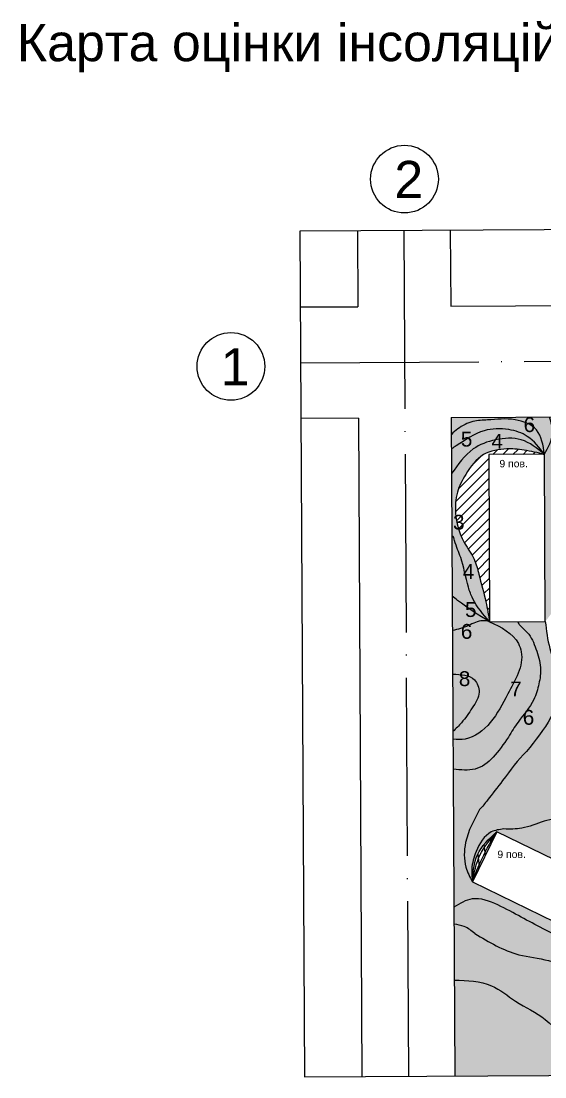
# Model space of a CAD drawing. Header units: millimetres. Extents: x 3866 to 35600, y -8896 to 9491.
# Drawn here: x 13880.4 to 13950.8, y -6116.5 to -5974.4 of the extents above; entities that cross this region are included whole.
import ezdxf

# ---------------------------------------------------------------- set-up
doc = ezdxf.new("R2010")
doc.units = ezdxf.units.MM
doc.linetypes.add('ACAD_ISO04W100', pattern=[30, 24, -3, 0, -3])
for name, color, linetype in [('будівлі', 7, 'Continuous'), ('ВДМ', 7, 'Continuous'), ('інсоляція', 180, 'Continuous')]:
    doc.layers.add(name, color=color, linetype=linetype)
doc.styles.get("Standard").update_dxf_attribs({"font": 'arial.ttf'})

msp = doc.modelspace()

# ---------------------------------------------------------------- hatches: boundary and pattern name
at = {"layer": 'інсоляція', "transparency": 33554572}
h = msp.add_hatch(color=256, dxfattribs=at)
h.dxf.hatch_style = 1
edge = h.paths.add_edge_path()
edge.add_spline(control_points=[(13950.78000995006, -6032.706691150725), (13951.30108094024, -6031.769755942438), (13952.19495162548, -6030.162491419092), (13951.68517876671, -6028.426810850477), (13951.47257176501, -6027.702924054111)], knot_values=[0, 0, 0, 0, 3.054136093455375, 5.239214567938478, 5.239214567938478, 5.239214567938478, 5.239214567938478], degree=3, periodic=0)
edge.add_line((13951.47257176501, -6027.70292405411), (13938.25350550366, -6027.773468435883))
edge.add_line((13938.25350550366, -6027.773468435883), (13938.26554909409, -6030.030274944455))
edge.add_spline(control_points=[(13938.26554909409, -6030.030274944454), (13938.54560994586, -6029.776828907503), (13939.38483605529, -6029.017356349314), (13941.04306166895, -6028.186233740813), (13943.71506623076, -6028.073344554443), (13946.60688845301, -6027.741272943716), (13950.26499924419, -6029.130308848983), (13950.60413310858, -6031.485351834895), (13950.78000995006, -6032.706691150725)], knot_values=[0, 0, 0, 0, 1.133596326079702, 3.396917592708206, 5.3675324969615, 9.072242137217511, 12.26561213266988, 15.70583062041196, 15.70583062041196, 15.70583062041196, 15.70583062041196], degree=3, periodic=0)
h.paths.add_polyline_path([(13950.84743081941, -6032.003339096666), (13953.40128258518, -6031.989710305464), (13953.37928868656, -6027.868350164221), (13950.82543692079, -6027.881978955423)], flags=9)
h.paths.add_polyline_path([(13947.38021205904, -6030.82508018725), (13949.93406382482, -6030.811451396048), (13949.9120699262, -6026.690091254805), (13947.35821816042, -6026.703720046007)], flags=9)
at = {"layer": 'інсоляція', "transparency": 33554585}
h = msp.add_hatch(color=256, dxfattribs=at)
h.dxf.hatch_style = 1
edge = h.paths.add_edge_path()
edge.add_spline(control_points=[(13950.78000995006, -6032.706691150725), (13950.60413310858, -6031.485351834894), (13950.26499924419, -6029.130308848981), (13946.60688845301, -6027.741272943718), (13943.71506623076, -6028.073344554441), (13941.04306166895, -6028.186233740811), (13939.38483605529, -6029.017356349314), (13938.54560994586, -6029.776828907502), (13938.26554909409, -6030.030274944454)], knot_values=[0, 0, 0, 0, 3.440218487742081, 6.633588483194451, 10.33829812345046, 12.30891302770376, 14.57223429433226, 15.70583062041196, 15.70583062041196, 15.70583062041196, 15.70583062041196], degree=3, periodic=0)
edge.add_line((13938.26554909409, -6030.030274944455), (13938.27590165747, -6031.97020577786))
edge.add_spline(control_points=[(13938.27590165747, -6031.970205777861), (13938.49308834449, -6031.833774757608), (13939.91150478309, -6030.942762492913), (13942.25689352173, -6029.272011720452), (13945.78796472308, -6029.177553701602), (13948.83997489252, -6030.175338896318), (13950.08674640661, -6031.802122840581), (13950.78000995006, -6032.706691150725)], knot_values=[0, 0, 0, 0, 0.7709029170219591, 5.034661125295536, 8.332829195314218, 10.99415243643771, 14.32743484300495, 14.32743484300495, 14.32743484300495, 14.32743484300495], degree=3, periodic=0)
h.paths.add_polyline_path([(13938.9255344372, -6032.769505796861), (13941.47938620297, -6032.755877005659), (13941.45739230435, -6028.634516864417), (13938.90354053858, -6028.648145655618)], flags=9)
h.paths.add_polyline_path([(13947.38021205904, -6030.82508018725), (13949.93406382482, -6030.811451396048), (13949.9120699262, -6026.690091254805), (13947.35821816042, -6026.703720046007)], flags=9)
at = {"layer": 'інсоляція', "transparency": 33554572}
h = msp.add_hatch(color=256, dxfattribs=at)
h.dxf.hatch_style = 1
edge = h.paths.add_edge_path()
edge.add_spline(control_points=[(13950.90008091101, -6055.206370769873), (13951.48545103269, -6054.448546262062), (13952.46308477397, -6053.182894358508), (13953.82219098496, -6051.454347065106), (13955.05115225534, -6050.144666801984), (13954.89277032512, -6046.194409949231), (13952.94561388487, -6042.537776125311), (13952.78016049902, -6036.344531727304), (13955.59706418376, -6032.682075747985), (13957.89883228813, -6030.267553048006), (13958.58470448597, -6029.548082660069)], knot_values=[0, 0, 0, 0, 2.86027093650915, 4.776973188604724, 6.713750222821044, 7.878487642872926, 16.20878469778228, 18.90769359407748, 25.99428555537877, 29.00221223194014, 29.00221223194014, 29.00221223194014, 29.00221223194014], degree=3, periodic=0)
edge.add_spline(control_points=[(13958.58470448597, -6029.548082660069), (13959.19838834901, -6028.998802760607), (13960.01459658393, -6028.268252709971), (13960.98401873257, -6027.77260146974), (13961.22538243836, -6027.650877564146)], knot_values=[0, 0, 0, 0, 2.451788255741075, 3.260913126685123, 3.260913126685123, 3.260913126685123, 3.260913126685123], degree=3, periodic=0)
edge.add_line((13961.22538243836, -6027.650877564146), (13951.47257176501, -6027.70292405411))
edge.add_spline(control_points=[(13951.47257176501, -6027.702924054111), (13951.68517876671, -6028.426810850477), (13952.19495162548, -6030.162491419092), (13951.30108094024, -6031.769755942438), (13950.78000995006, -6032.706691150725)], knot_values=[0, 0, 0, 0, 2.185078474483103, 5.239214567938478, 5.239214567938478, 5.239214567938478, 5.239214567938478], degree=3, periodic=0)
edge.add_line((13950.78000995006, -6032.706691150725), (13950.90008091101, -6055.20637076987))
h.paths.add_polyline_path([(13950.84743081941, -6032.003339096666), (13953.40128258518, -6031.989710305464), (13953.37928868656, -6027.868350164221), (13950.82543692079, -6027.881978955423)], flags=25)
h.paths.add_polyline_path([(13953.64622540377, -6048.38288167548), (13956.20007716955, -6048.369252884278), (13956.17808327093, -6044.247892743036), (13953.62423150515, -6044.261521534238)], flags=24)
at = {"layer": 'інсоляція', "transparency": 33554483}
h = msp.add_hatch(color=256, dxfattribs=at)
h.dxf.hatch_style = 1
edge = h.paths.add_edge_path()
edge.add_spline(control_points=[(13943.40018770463, -6055.246394423523), (13943.24789646588, -6054.352886903102), (13942.88051501247, -6052.197424158364), (13942.06873854945, -6049.437301442668), (13941.43136441169, -6046.642177726339), (13939.28776203662, -6043.945473808484), (13938.57120848093, -6040.617006778689), (13939.06871848212, -6037.40693475256), (13940.29328715741, -6035.131414153533), (13942.24936223858, -6032.430998085702), (13945.02359271245, -6031.96764552136), (13946.85998246752, -6031.98694981381), (13948.56047868594, -6032.217911641149), (13949.87069231427, -6032.506443542026), (13950.78000995006, -6032.706691150725)], knot_values=[0, 0, 0, 0, 2.714856475846376, 6.549214032635387, 8.666017678135255, 11.19049355487804, 16.72331776481007, 18.20549479894722, 20.85969290969873, 24.44870649979527, 27.64965535066334, 28.75418852939732, 29.98603054744434, 32.7801110381168, 32.7801110381168, 32.7801110381168, 32.7801110381168], degree=3, periodic=0)
edge.add_spline(control_points=[(13950.78000995006, -6032.706691150725), (13949.79565909735, -6031.909143969318), (13947.8795915361, -6030.356695186802), (13944.22376287966, -6030.585645386711), (13940.65308351144, -6031.912516046447), (13939.15687477098, -6034.070430488861), (13938.29375281665, -6035.31527238855)], knot_values=[0, 0, 0, 0, 3.667150900487791, 7.138215874237631, 10.37597482976188, 14.79018927641071, 14.79018927641071, 14.79018927641071, 14.79018927641071], degree=3, periodic=0)
edge.add_line((13938.29375281665, -6035.315272388551), (13938.33843016728, -6043.687205680384))
edge.add_spline(control_points=[(13938.33843016728, -6043.687205680386), (13938.56838323066, -6043.758145862119), (13938.82452507485, -6045.026711251824), (13939.81923275469, -6047.001017077267), (13940.23912870577, -6049.839027482438), (13941.33849737304, -6052.86038951126), (13942.55336630182, -6054.266363622601), (13943.40018770463, -6055.246394423523)], knot_values=[0, 2.046363078989089e-12, 2.046363078989089e-12, 2.046363078989089e-12, 0.7278645089821438, 3.156500149480312, 7.276096653619387, 8.94089373815088, 12.77133872980262, 12.77133872980262, 12.77133872980262, 12.77133872980262], degree=3, periodic=0)
h.paths.add_polyline_path([(13937.87125141777, -6043.959459518021), (13940.42510318355, -6043.945830726819), (13940.40310928493, -6039.824470585576), (13937.84925751915, -6039.838099376778)], flags=9)
h.paths.add_polyline_path([(13939.2637581845, -6050.593961361372), (13941.81760995028, -6050.58033257017), (13941.79561605166, -6046.458972428927), (13939.24176428588, -6046.472601220129)], flags=25)
h.paths.add_polyline_path([(13943.11574543138, -6033.067808494512), (13945.66959719716, -6033.05417970331), (13945.64760329854, -6028.932819562067), (13943.09375153276, -6028.946448353269)], flags=9)
at = {"layer": 'інсоляція', "transparency": 33554521}
h = msp.add_hatch(color=256, dxfattribs=at)
h.dxf.hatch_style = 1
edge = h.paths.add_edge_path()
edge.add_spline(control_points=[(13938.29375281665, -6035.31527238855), (13939.15687477098, -6034.07043048886), (13940.65308351144, -6031.912516046446), (13944.22376287966, -6030.585645386711), (13947.8795915361, -6030.356695186799), (13949.79565909735, -6031.909143969317), (13950.78000995006, -6032.706691150725)], knot_values=[0, 0, 0, 0, 4.414214446648829, 7.651973402173075, 11.12303837592292, 14.79018927641071, 14.79018927641071, 14.79018927641071, 14.79018927641071], degree=3, periodic=0)
edge.add_spline(control_points=[(13950.78000995006, -6032.706691150725), (13950.08674640661, -6031.802122840582), (13948.83997489252, -6030.175338896319), (13945.78796472308, -6029.177553701603), (13942.25689352173, -6029.27201172045), (13939.91150478309, -6030.942762492916), (13938.49308834449, -6031.833774757608), (13938.27590165747, -6031.970205777861)], knot_values=[0, 0, 0, 0, 3.33328240656724, 5.994605647690728, 9.29277371770941, 13.55653192598299, 14.32743484300495, 14.32743484300495, 14.32743484300495, 14.32743484300495], degree=3, periodic=0)
edge.add_line((13938.27590165747, -6031.97020577786), (13938.29375281665, -6035.315272388551))
h.paths.add_polyline_path([(13943.11574543138, -6033.067808494512), (13945.66959719716, -6033.05417970331), (13945.64760329854, -6028.932819562067), (13943.09375153276, -6028.946448353269)], flags=9)
h.paths.add_polyline_path([(13938.9255344372, -6032.769505796861), (13941.47938620297, -6032.755877005659), (13941.45739230435, -6028.634516864417), (13938.90354053858, -6028.648145655618)], flags=9)
at = {"layer": 'інсоляція'}
h = msp.add_hatch(dxfattribs=at)
h.set_pattern_fill('ANSI31', scale=0.3)
h.set_pattern_definition([(45, (0, 0), (-0.6735192090801864, 0.6735192090801865), [])])
edge = h.paths.add_edge_path()
edge.add_line((13943.28011674368, -6032.746714804374), (13950.78000995006, -6032.706691150725))
edge.add_spline(control_points=[(13950.78000995006, -6032.706691150725), (13949.87069231427, -6032.506443542024), (13948.56047868593, -6032.217911641146), (13946.85998246752, -6031.98694981381), (13945.02359271245, -6031.967645521359), (13942.24936223858, -6032.4309980857), (13940.29328715742, -6035.131414153535), (13939.06871848211, -6037.406934752559), (13938.57120848094, -6040.617006778692), (13939.28776203662, -6043.945473808482), (13941.4313644117, -6046.642177726339), (13942.06873854945, -6049.437301442668), (13942.88051501247, -6052.197424158362), (13943.24789646588, -6054.352886903104), (13943.40018770463, -6055.246394423523)], knot_values=[0, 0, 0, 0, 2.794080490672458, 4.025922508719482, 5.130455687453463, 8.331404538321532, 11.92041812841807, 14.57461623916957, 16.05679327330673, 21.58961748323876, 24.11409335998155, 26.23089700548141, 30.06525456227043, 32.7801110381168, 32.7801110381168, 32.7801110381168, 32.7801110381168], degree=3, periodic=0)
edge.add_line((13943.40018770463, -6055.246394423523), (13943.28011674368, -6032.746714804374))
h.paths.add_polyline_path([(13937.87125141777, -6043.959459518021), (13940.42510318355, -6043.945830726819), (13940.40310928493, -6039.824470585576), (13937.84925751915, -6039.838099376778)], flags=9)
at = {"layer": 'інсоляція', "transparency": 33554521}
h = msp.add_hatch(color=256, dxfattribs=at)
h.dxf.hatch_style = 1
edge = h.paths.add_edge_path()
edge.add_spline(control_points=[(13943.40018770463, -6055.246394423523), (13942.55336630182, -6054.266363622601), (13941.33849737304, -6052.86038951126), (13940.23912870577, -6049.839027482438), (13939.81923275469, -6047.001017077267), (13938.82452507485, -6045.026711251824), (13938.56838323066, -6043.758145862119), (13938.33843016728, -6043.687205680386)], knot_values=[0, 0, 0, 0, 3.830444991651738, 5.495242076183231, 9.614838580322306, 12.04347422082047, 12.77133872980057, 12.77133872980057, 12.77133872980057, 12.77133872980262], degree=3, periodic=0)
edge.add_line((13938.33843016728, -6043.687205680384), (13938.38167539936, -6051.790779260351))
edge.add_spline(control_points=[(13938.38167539936, -6051.79077926035), (13938.62205383933, -6051.98823687805), (13940.19289068081, -6053.278592621045), (13941.9294048597, -6054.344011790478), (13943.40018770463, -6055.246394423523)], knot_values=[0, 0, 0, 0, 0.932919941371341, 6.096491075532987, 6.096491075532987, 6.096491075532987, 6.096491075532987], degree=3, periodic=0)
h.paths.add_polyline_path([(13939.2637581845, -6050.593961361372), (13941.81760995028, -6050.58033257017), (13941.79561605166, -6046.458972428927), (13939.24176428588, -6046.472601220129)], flags=24)
h.paths.add_polyline_path([(13939.48211393908, -6055.706431324698), (13942.03596570485, -6055.692802533496), (13942.01397180623, -6051.571442392254), (13939.46012004046, -6051.585071183456)], flags=9)
at = {"layer": 'інсоляція', "transparency": 33554546}
h = msp.add_hatch(color=256, dxfattribs=at)
h.dxf.hatch_style = 1
edge = h.paths.add_edge_path()
edge.add_spline(control_points=[(13943.40018770463, -6055.246394423523), (13941.9294048597, -6054.344011790479), (13940.19289068082, -6053.278592621047), (13938.62205383933, -6051.98823687805), (13938.38167539936, -6051.79077926035)], knot_values=[0, 0, 0, 0, 5.163571134161646, 6.096491075532987, 6.096491075532987, 6.096491075532987, 6.096491075532987], degree=3, periodic=0)
edge.add_line((13938.38167539936, -6051.790779260351), (13938.40650774681, -6056.444026450979))
edge.add_spline(control_points=[(13938.40650774681, -6056.444026450979), (13939.12531415229, -6056.256963266864), (13940.49627809761, -6055.900181692632), (13942.10438827991, -6054.949362528002), (13943.09096231593, -6055.175511691522), (13943.40018770463, -6055.246394423523)], knot_values=[0, 0, 0, 0, 2.247400837198799, 4.286419117787345, 5.217278318405087, 5.217278318405087, 5.217278318405087, 5.217278318405087], degree=3, periodic=0)
h.paths.add_polyline_path([(13939.48211393908, -6055.706431324698), (13942.03596570485, -6055.692802533496), (13942.01397180623, -6051.571442392254), (13939.46012004046, -6051.585071183456)], flags=9)
h.paths.add_polyline_path([(13938.93245694894, -6058.655707654524), (13941.48630871472, -6058.642078863322), (13941.4643148161, -6054.520718722079), (13938.91046305032, -6054.534347513281)], flags=9)
at = {"layer": 'інсоляція', "transparency": 33554572}
h = msp.add_hatch(color=256, dxfattribs=at)
h.dxf.hatch_style = 1
edge = h.paths.add_edge_path()
edge.add_spline(control_points=[(13938.48449802593, -6071.058353511581), (13939.02919035824, -6071.095270385008), (13940.95084758209, -6071.225511940274), (13943.91504646565, -6068.800740766917), (13945.93074251003, -6064.619468567027), (13948.24419096087, -6060.86192220032), (13946.91635883529, -6056.939049859723), (13944.96770722085, -6056.000985236054), (13943.40018770463, -6055.246394423523)], knot_values=[0, 0, 0, 0, 1.612825713915776, 5.689997820943256, 10.17963126350584, 16.13498687583587, 17.31682326458446, 22.17747817396392, 22.17747817396392, 22.17747817396392, 22.17747817396392], degree=3, periodic=0)
edge.add_spline(control_points=[(13943.40018770463, -6055.246394423523), (13943.09096231593, -6055.175511691523), (13942.10438827991, -6054.949362527999), (13940.49627809761, -6055.900181692633), (13939.12531415229, -6056.256963266865), (13938.40650774681, -6056.444026450979)], knot_values=[0, 0, 0, 0, 0.9308592006177419, 2.969877481206287, 5.217278318405086, 5.217278318405086, 5.217278318405086, 5.217278318405086], degree=3, periodic=0)
edge.add_line((13938.40650774681, -6056.444026450979), (13938.43782386904, -6062.312245639864))
edge.add_spline(control_points=[(13938.43782386903, -6062.312245639864), (13939.57577862549, -6062.335281937772), (13941.3637561314, -6062.371477034498), (13942.31302445574, -6064.972766888513), (13941.01973102256, -6066.905292481086), (13939.86264754982, -6068.672518302434), (13938.8741809452, -6069.63414558713), (13938.47894955828, -6070.018645461639)], knot_values=[0, 0, 0, 0, 3.046251420106963, 4.786331781292295, 7.102256934351441, 9.571852979678628, 11.21717315118779, 11.21717315118779, 11.21717315118779, 11.21717315118779], degree=3, periodic=0)
edge.add_line((13938.47894955828, -6070.018645461638), (13938.48449802593, -6071.058353511581))
h.paths.add_polyline_path([(13938.93245694894, -6058.655707654524), (13941.48630871472, -6058.642078863322), (13941.4643148161, -6054.520718722079), (13938.91046305032, -6054.534347513281)], flags=9)
h.paths.add_polyline_path([(13938.65754174801, -6065.018957162736), (13941.21139351379, -6065.005328371534), (13941.18939961517, -6060.883968230291), (13938.63554784939, -6060.897597021493)], flags=25)
h.paths.add_polyline_path([(13945.54703891704, -6066.398059934982), (13948.10089068282, -6066.38443114378), (13948.0788967842, -6062.263071002537), (13945.52504501842, -6062.276699793739)], flags=25)
at = {"layer": 'інсоляція', "transparency": 33554610}
h = msp.add_hatch(color=256, dxfattribs=at)
h.dxf.hatch_style = 1
edge = h.paths.add_edge_path()
edge.add_spline(control_points=[(13945.92782455334, -6070.769126016084), (13946.34568788154, -6070.084570758827), (13947.40394342874, -6068.35090726297), (13949.31526399305, -6066.257931663507), (13950.09238948491, -6063.630798211554), (13950.42406351355, -6061.275743455177), (13949.66525405802, -6058.937537392402), (13948.84992243495, -6056.808789855495), (13947.55515493803, -6055.933984860936), (13947.22418685323, -6055.355758102283), (13947.15013430782, -6055.226382596699)], knot_values=[0, 0, 0, 0, 2.408927124110619, 6.100704033720893, 8.302090232799594, 10.5371738308107, 13.0981942445486, 15.6013995439614, 17.14599982787528, 17.59121066618863, 17.59121066618863, 17.59121066618863, 17.59121066618863], degree=3, periodic=0)
edge.add_line((13947.15013430782, -6055.226382596697), (13943.40018770463, -6055.246394423521))
edge.add_spline(control_points=[(13943.40018770463, -6055.246394423523), (13944.96770722085, -6056.000985236053), (13946.91635883529, -6056.939049859722), (13948.24419096087, -6060.861922200321), (13945.93074251003, -6064.619468567027), (13943.91504646565, -6068.800740766917), (13940.95084758208, -6071.225511940274), (13939.02919035824, -6071.095270385008), (13938.48449802593, -6071.058353511581)], knot_values=[0, 0, 0, 0, 4.860654909379464, 6.042491298128049, 11.99784691045808, 16.48748035302066, 20.56465246004814, 22.17747817396392, 22.17747817396392, 22.17747817396392, 22.17747817396392], degree=3, periodic=0)
edge.add_line((13938.48449802593, -6071.058353511581), (13938.50603292606, -6075.093703522092))
edge.add_spline(control_points=[(13938.50603292606, -6075.093703522091), (13939.52794220492, -6075.196235667131), (13942.71612150055, -6075.516118134898), (13944.62845357784, -6072.689634755129), (13945.92782455324, -6070.769126016206)], knot_values=[0, 0, 0, 0, 2.934689186628246, 9.15572007959199, 9.15572007959199, 9.15572007959199, 9.15572007959199], degree=3, periodic=0)
h.paths.add_polyline_path([(13945.54703891704, -6066.398059934982), (13948.10089068282, -6066.38443114378), (13948.0788967842, -6062.263071002537), (13945.52504501842, -6062.276699793739)], flags=24)
h.paths.add_polyline_path([(13947.26622661182, -6070.22356472818), (13949.8200783776, -6070.209935936978), (13949.79808447898, -6066.088575795735), (13947.2442327132, -6066.102204586937)], flags=25)
at = {"layer": 'інсоляція', "transparency": 33554546}
h = msp.add_hatch(color=256, dxfattribs=at)
h.dxf.hatch_style = 1
edge = h.paths.add_edge_path()
edge.add_spline(control_points=[(13948.35537649492, -6072.737023179425), (13950.75735232154, -6069.723848502287), (13954.28488740091, -6065.298708475459), (13951.36303438044, -6059.246697283272), (13951.04059169054, -6056.432648280325), (13950.90008091101, -6055.206370769873)], knot_values=[0, 0, 0, 0, 10.26945035477359, 15.08168648941504, 18.79830249794654, 18.79830249794654, 18.79830249794654, 18.79830249794654], degree=3, periodic=0)
edge.add_line((13950.90008091101, -6055.206370769871), (13947.15013430782, -6055.226382596697))
edge.add_spline(control_points=[(13947.15013430782, -6055.226382596699), (13947.22418685323, -6055.355758102283), (13947.55515493803, -6055.933984860936), (13948.84992243495, -6056.808789855494), (13949.66525405802, -6058.937537392399), (13950.42406351355, -6061.275743455178), (13950.09238948491, -6063.630798211553), (13949.31526399305, -6066.257931663508), (13947.40394342874, -6068.350907262969), (13946.34568788154, -6070.084570758827), (13945.92782455334, -6070.769126016084)], knot_values=[0, 0, 0, 0, 0.4452108383133533, 1.989811122227234, 4.493016421640033, 7.05403683537793, 9.289120433389039, 11.49050663246774, 15.18228354207801, 17.59121066618863, 17.59121066618863, 17.59121066618863, 17.59121066618863], degree=3, periodic=0)
edge.add_spline(control_points=[(13945.92782455324, -6070.769126016206), (13944.62845357783, -6072.689634755127), (13942.71612150055, -6075.516118134895), (13939.52794220491, -6075.196235667131), (13938.50603292606, -6075.093703522091)], knot_values=[0, 0, 0, 0, 6.221030892963745, 9.15572007959199, 9.15572007959199, 9.15572007959199, 9.15572007959199], degree=3, periodic=0)
edge.add_line((13938.50603292606, -6075.093703522092), (13942.0632017723, -6080.507211852807))
edge.add_spline(control_points=[(13942.0632017723, -6080.507211852808), (13942.45572665815, -6080.13372189569), (13943.45161434472, -6078.792665115031), (13945.48365852182, -6076.283299538777), (13947.22792724623, -6073.799927490343), (13948.35606928323, -6072.735895468528)], knot_values=[36.82160337636736, 36.82160337636736, 36.82160337636736, 36.82160337636736, 38.43470990942803, 41.83232424150087, 46.85893314157163, 46.85893314157163, 46.85893314157163, 46.85893314157163], degree=3, periodic=0)
h.paths.add_polyline_path([(13951.04233013373, -6070.218452649724), (13953.59618189951, -6070.204823858522), (13953.57418800089, -6066.083463717279), (13951.02033623511, -6066.097092508481)], flags=25)
h.paths.add_polyline_path([(13947.26622661182, -6070.22356472818), (13949.8200783776, -6070.209935936978), (13949.79808447898, -6066.088575795735), (13947.2442327132, -6066.102204586937)], flags=24)
at = {"layer": 'інсоляція', "transparency": 33554623}
h = msp.add_hatch(color=256, dxfattribs=at)
h.dxf.hatch_style = 1
edge = h.paths.add_edge_path()
edge.add_spline(control_points=[(13938.47894955828, -6070.018645461639), (13938.8741809452, -6069.634145587131), (13939.86264754982, -6068.672518302435), (13941.01973102256, -6066.905292481086), (13942.31302445574, -6064.972766888511), (13941.3637561314, -6062.371477034498), (13939.57577862549, -6062.335281937772), (13938.43782386903, -6062.312245639864)], knot_values=[0, 0, 0, 0, 1.645320171509165, 4.114916216836352, 6.430841369895498, 8.17092173108083, 11.21717315118779, 11.21717315118779, 11.21717315118779, 11.21717315118779], degree=3, periodic=0)
edge.add_line((13938.43782386904, -6062.312245639864), (13938.47894955828, -6070.018645461638))
h.paths.add_polyline_path([(13938.65754174801, -6065.018957162736), (13941.21139351379, -6065.005328371534), (13941.18939961517, -6060.883968230291), (13938.63554784939, -6060.897597021493)], flags=9)
at = {"layer": 'інсоляція', "transparency": 33554521}
h = msp.add_hatch(color=256, dxfattribs=at)
h.dxf.hatch_style = 1
edge = h.paths.add_edge_path()
edge.add_spline(control_points=[(13982.28936402895, -6101.534454339674), (13982.20607850972, -6101.472581802549), (13981.2174973584, -6100.726844730985), (13980.09983989109, -6099.701777711089), (13978.89607145579, -6098.295810260721), (13978.19468922976, -6097.402654837742), (13977.22613780026, -6095.964890696459), (13976.39132051047, -6094.343647950738), (13975.84715530264, -6092.084574290213), (13976.09894797321, -6089.579709103403), (13976.7539611785, -6087.390403974544), (13977.06874826679, -6085.801901373091), (13977.13014755199, -6084.33846511429), (13975.90321794473, -6082.913953531932), (13974.15948580489, -6081.817115194041), (13972.33770765741, -6081.109385732395), (13970.61103514611, -6080.106953377829), (13968.53191028364, -6078.299799557988), (13966.16699667583, -6076.464537383501), (13964.18501407136, -6074.158764557786), (13963.38033470586, -6072.705682678005), (13962.25256447359, -6071.463376379693), (13962.38781842556, -6071.283808707676)], knot_values=[3.051365671969307, 3.051365671969307, 3.051365671969307, 3.051365671969307, 3.362609071601518, 6.765398242128059, 7.565942470753403, 8.915643293827275, 10.16869052942575, 12.76670673695483, 14.33550338679938, 17.0757140993436, 20.17715497327322, 21.19473326004642, 21.94109184088485, 24.4916264042959, 26.18903905110298, 28.2005435636454, 30.31061885514461, 32.15083247211256, 36.42285757366267, 39.49061433857459, 40.6452408964401, 42.2678647116897, 42.2678647116897, 42.2678647116897, 42.2678647116897], degree=3, periodic=0)
edge.add_line((13962.38781842555, -6071.28380870767), (13963.06912182732, -6067.137348390513))
edge.add_line((13963.06912182732, -6067.137348390513), (13961.64694342491, -6066.660578017405))
edge.add_spline(control_points=[(13961.64694342491, -6066.660578017405), (13960.83716155878, -6066.920222527435), (13958.67299828797, -6067.614129288726), (13957.04699818452, -6065.869307528614), (13956.02941123357, -6064.777359347873)], knot_values=[0, 0, 0, 0, 2.394306405272355, 6.398846650094207, 6.398846650094207, 6.398846650094207, 6.398846650094207], degree=3, periodic=0)
edge.add_spline(control_points=[(13956.59335876739, -6064.966416835785), (13956.54152931823, -6065.006059965271), (13956.3469422946, -6065.154895013668), (13956.16378411028, -6064.937124988794), (13956.02941123356, -6064.77735934788)], knot_values=[0, 0, 0, 0, 0.180442044704099, 0.6774465286869715, 0.6774465286869715, 0.6774465286869715, 0.6774465286869715], degree=3, periodic=0)
edge.add_spline(control_points=[(13956.02941123357, -6064.777359347873), (13955.86869050571, -6064.883556599661), (13955.49259151097, -6065.132066422731), (13954.7552342081, -6064.779739044843), (13954.60941698552, -6064.211161524341), (13954.57953599024, -6063.894168016273), (13954.57502384123, -6063.818063351484)], knot_values=[10.45595562056601, 10.45595562056601, 10.45595562056601, 10.45595562056601, 11.00718942289147, 11.74588556112074, 12.46067146376282, 12.68695411494498, 12.68695411494498, 12.68695411494498, 12.68695411494498], degree=3, periodic=0)
edge.add_line((13954.57502384123, -6063.818063351485), (13952.8642323892, -6063.87696319498))
edge.add_spline(control_points=[(13952.8642323892, -6063.876963194979), (13952.96997071435, -6066.948214527346), (13950.66267360463, -6069.842618853385), (13948.35537649492, -6072.737023179425)], knot_values=[8.933643220662468, 8.933643220662468, 8.933643220662468, 8.933643220662468, 18.79830249794654, 18.79830249794654, 18.79830249794654, 18.79830249794654], degree=3, periodic=0)
edge.add_spline(control_points=[(13948.35606928323, -6072.735895468528), (13947.22792724623, -6073.799927490343), (13945.48365852182, -6076.283299538777), (13943.45161434472, -6078.792665115031), (13942.45572665815, -6080.13372189569), (13942.0632017723, -6080.507211852808)], knot_values=[36.82160337636735, 36.82160337636735, 36.82160337636735, 36.82160337636735, 41.8482122764381, 45.24582660851095, 46.85893314157162, 46.85893314157162, 46.85893314157162, 46.85893314157162], degree=3, periodic=0)
edge.add_line((13942.0632017723, -6080.507211852807), (13948.07376057368, -6082.976695816588))
edge.add_spline(control_points=[(13948.07376057369, -6082.976695816587), (13948.9669056789, -6082.76214774527), (13950.78457592357, -6081.928052424587), (13953.69007925708, -6081.605907144663), (13956.72005103302, -6082.794860215303), (13959.23880660358, -6085.086224790019), (13961.47881700804, -6086.827755720024), (13963.5282275683, -6088.177023198232), (13966.29842882624, -6090.115345118264), (13970.22249287108, -6091.600277162785), (13973.95547541128, -6094.887497633725), (13975.11944428184, -6097.361062623578), (13975.81765597854, -6098.844841143916)], knot_values=[0, 0, 0, 0, 2.788228072110762, 5.900173916669612, 8.479853656046267, 12.2810510831612, 16.04331800903947, 16.99036642039509, 19.64191041165485, 26.16610232364483, 29.40919608786427, 34.27088395186211, 34.27088395186211, 34.27088395186211, 34.27088395186211], degree=3, periodic=0)
edge.add_line((13975.81765597854, -6098.844841143918), (13984.25098835894, -6102.955596993266))
edge.add_spline(control_points=[(13984.25098835892, -6102.955596993255), (13984.01804294698, -6102.826858863068), (13983.39483103646, -6102.399124044902), (13982.72708833814, -6101.935020877803), (13982.32862281771, -6101.571227808492), (13982.28936402895, -6101.534454339675)], knot_values=[39.07395054454438, 39.07395054457829, 39.07395054457829, 39.07395054457829, 39.87388723183055, 41.33746356097441, 41.49953380099026, 41.49953380099026, 41.49953380099026, 41.49953380099026], degree=3, periodic=0)
h.paths.add_polyline_path([(13957.94768442223, -6069.475801354515), (13960.50153618801, -6069.462172563313), (13960.47954228939, -6065.34081242207), (13957.92569052361, -6065.354441213272)], flags=24)
h.paths.add_polyline_path([(13951.04233013373, -6070.218452649724), (13953.59618189951, -6070.204823858522), (13953.57418800089, -6066.083463717279), (13951.02033623511, -6066.097092508481)], flags=24)
h.paths.add_polyline_path([(13957.91344028905, -6087.097924690557), (13960.46729205483, -6087.084295899355), (13960.44529815621, -6082.962935758113), (13957.89144639043, -6082.976564549314)], flags=25)
h.paths.add_polyline_path([(13971.56168721986, -6083.629345895858), (13974.11553898563, -6083.615717104656), (13974.09354508701, -6079.494356963413), (13971.53969332124, -6079.507985754615)], flags=24)
at = {"layer": 'інсоляція', "transparency": 33554546}
h = msp.add_hatch(color=256, dxfattribs=at)
h.dxf.hatch_style = 1
edge = h.paths.add_edge_path()
edge.add_spline(control_points=[(13941.08562059787, -6090.256427910362), (13940.75029379643, -6089.612597961866), (13939.90152667395, -6087.981839830851), (13939.98986662103, -6084.356836040256), (13941.29033148015, -6081.942223538503), (13942.0632017723, -6080.507211852808)], knot_values=[0, 0, 0, 0, 2.158315608782102, 5.466259209899108, 10.31204705061539, 10.31204705061539, 10.31204705061539, 10.31204705061539], degree=3, periodic=0)
edge.add_line((13942.0632017723, -6080.507211852808), (13938.50603292606, -6075.093703522092))
edge.add_line((13938.50603292606, -6075.093703522092), (13938.5816354123, -6089.260590381449))
edge.add_line((13938.5816354123, -6089.260590381449), (13941.08434183296, -6090.258177576218))
edge.add_line((13941.08434183296, -6090.258177576218), (13941.08562059787, -6090.256427910362))
at = {"layer": 'інсоляція', "transparency": 33554521}
h = msp.add_hatch(color=256, dxfattribs=at)
h.dxf.hatch_style = 1
edge = h.paths.add_edge_path()
edge.add_spline(control_points=[(13941.08704069563, -6090.25915450686), (13941.03108768383, -6089.68079954082), (13940.89639809469, -6088.28858864379), (13941.57900828131, -6085.901533380626), (13942.99715447446, -6083.44972247288), (13944.72776209947, -6083.223016492748), (13945.32097738826, -6083.145306530343)], knot_values=[0, 0, 0, 0, 1.725303213742707, 4.153134451843577, 7.481511271481617, 9.217450536607034, 9.217450536607034, 9.217450536607034, 9.217450536607034], degree=3, periodic=0)
edge.add_spline(control_points=[(13945.32097738826, -6083.145306530343), (13946.13554193722, -6083.168082007143), (13947.06972245142, -6083.19420198334), (13947.96028170936, -6083.003955296972), (13948.07376057369, -6082.976695816587)], knot_values=[34.27088395186211, 34.27088395186211, 34.27088395186211, 34.27088395186211, 36.68332999997627, 37.03758929474471, 37.03758929474471, 37.03758929474471, 37.03758929474471], degree=3, periodic=0)
edge.add_line((13948.07376057368, -6082.976695816588), (13942.0632017723, -6080.507211852807))
edge.add_spline(control_points=[(13942.0632017723, -6080.507211852808), (13941.29033148015, -6081.942223538503), (13939.98986662103, -6084.356836040256), (13939.90150057304, -6087.982910874116), (13940.75124025029, -6089.614415783125), (13941.08704069563, -6090.25915450686)], knot_values=[0, 0, 0, 0, 4.845787840716281, 8.153731441833287, 10.31509384702722, 10.31509384702722, 10.31509384702722, 10.31509384702722], degree=3, periodic=0)
at = {"layer": 'інсоляція', "transparency": 33554483}
h = msp.add_hatch(color=256, dxfattribs=at)
h.dxf.hatch_style = 1
edge = h.paths.add_edge_path()
edge.add_spline(control_points=[(13975.81765597854, -6098.844841143916), (13975.11944428184, -6097.361062623578), (13973.95547541128, -6094.887497633725), (13970.22249287108, -6091.600277162785), (13966.29842882624, -6090.115345118264), (13963.5282275683, -6088.177023198232), (13961.47881700804, -6086.827755720024), (13959.23880660358, -6085.086224790019), (13956.72005103302, -6082.794860215303), (13953.69007925708, -6081.605907144663), (13950.66319392765, -6081.94151055303), (13948.01117013425, -6083.220525151819), (13946.13554193722, -6083.168082007143), (13945.32097738826, -6083.145306530343)], knot_values=[0, 0, 0, 0, 4.861687863997846, 8.104781628217282, 14.62897354020726, 17.28051753146702, 18.22756594282264, 21.98983286870091, 25.79103029581584, 28.3707100351925, 31.48265587975135, 34.62514324663056, 37.03758929474471, 37.03758929474471, 37.03758929474471, 37.03758929474471], degree=3, periodic=0)
edge.add_spline(control_points=[(13945.32097738826, -6083.145306530343), (13944.72774738802, -6083.223016409534), (13942.99709684481, -6083.449722146907), (13941.57944285111, -6085.901535838695), (13940.89607257876, -6088.286252809185), (13941.03211978861, -6089.675911780972), (13941.0884966836, -6090.251775541898)], knot_values=[0, 0, 0, 0, 1.735939265125418, 5.064316084763457, 7.492147322864327, 9.21014714519214, 9.21014714519214, 9.21014714519214, 9.21014714519214], degree=3, periodic=0)
edge.add_spline(control_points=[(13941.08849668359, -6090.251775541927), (13941.17485935884, -6088.979904366072), (13941.3575010734, -6086.30490715526), (13943.33550660962, -6084.476643596111), (13944.37319832634, -6083.517508792599)], knot_values=[0.004204201873419742, 0.004204201873419742, 0.004204201873419742, 0.004204201873419742, 3.688805178075881, 7.754979505430557, 7.754979505430557, 7.754979505430557, 7.754979505430557], degree=3, periodic=0)
edge.add_line((13944.37319832634, -6083.517508792599), (13964.59838376213, -6093.376102713032))
edge.add_line((13964.59838376213, -6093.376102713032), (13975.81765597854, -6098.844841143918))
h.paths.add_polyline_path([(13957.91344028905, -6087.097924690557), (13960.46729205483, -6087.084295899355), (13960.44529815621, -6082.962935758113), (13957.89144639043, -6082.976564549314)], flags=24)
at = {"layer": 'інсоляція'}
h = msp.add_hatch(dxfattribs=at)
h.set_pattern_fill('ANSI31', scale=0.3, angle=51)
h.set_pattern_definition([(95.99999999999999, (0, 0), (-0.9472821053382802, -0.0995633612624397), [])])
edge = h.paths.add_edge_path()
edge.add_spline(control_points=[(13941.09303049415, -6090.243538076845), (13941.49822621977, -6089.18712733097), (13942.3953682093, -6086.850738421263), (13943.67309967169, -6084.697382411969), (13944.37319832634, -6083.517508792599)], knot_values=[0.01669616769502246, 0.01669616769502246, 0.01669616769502246, 0.01669616769502246, 3.405054647909384, 7.511790244910638, 7.511790244910638, 7.511790244910638, 7.511790244910638], degree=3, periodic=0)
edge.add_spline(control_points=[(13944.37319832634, -6083.517508792599), (13943.51518886533, -6084.518549124223), (13941.8366901581, -6086.476854922527), (13941.33477838463, -6089.003658468372), (13941.09091218474, -6090.239533949848)], knot_values=[0.01964527542703731, 0.01964527542703731, 0.01964527542703731, 0.01964527542703731, 3.901710521667976, 7.61401549307821, 7.61401549307821, 7.61401549307821, 7.61401549307821], degree=3, periodic=0)
edge.add_spline(control_points=[(13941.09091218474, -6090.239533949847), (13941.09161828651, -6090.240868659294), (13941.09232439007, -6090.242203368154), (13941.09303049415, -6090.243538076847)], knot_values=[10.29875110616111, 10.29875110616111, 10.29875110616111, 10.29875110616111, 10.3032387128452, 10.3032387128452, 10.3032387128452, 10.3032387128452], degree=3, periodic=0)
edge = h.paths.add_edge_path()
edge.add_spline(control_points=[(13941.09091218474, -6090.239533949848), (13941.33477838463, -6089.003658468372), (13941.8366901581, -6086.476854922527), (13943.51518886533, -6084.518549124223), (13944.37319832634, -6083.517508792599)], knot_values=[0.01964527542703688, 0.01964527542703688, 0.01964527542703688, 0.01964527542703688, 3.731950246837271, 7.61401549307821, 7.61401549307821, 7.61401549307821, 7.61401549307821], degree=3, periodic=0)
edge.add_spline(control_points=[(13944.37319832634, -6083.517508792599), (13943.33550660962, -6084.47664359611), (13941.36117191255, -6086.301514211546), (13941.17554344567, -6088.96997860991), (13941.08950816827, -6090.236880000502)], knot_values=[0.01858831197775501, 0.01858831197775501, 0.01858831197775501, 0.01858831197775501, 4.084762639330743, 7.75497950542878, 7.75497950542878, 7.75497950542878, 7.75497950542878], degree=3, periodic=0)
edge.add_spline(control_points=[(13941.08950816827, -6090.236880000501), (13941.08997617272, -6090.237764650621), (13941.09044417834, -6090.238649300363), (13941.09091218474, -6090.239533949847)], knot_values=[10.29577670678826, 10.29577670678826, 10.29577670678826, 10.29577670678826, 10.29875110616111, 10.29875110616111, 10.29875110616111, 10.29875110616111], degree=3, periodic=0)
edge = h.paths.add_edge_path()
edge.add_spline(control_points=[(13944.37319832634, -6083.517508792599), (13943.67309967169, -6084.697382411968), (13942.39252191831, -6086.855535264727), (13941.49423113835, -6089.197537379029), (13941.08704069563, -6090.259154506866)], knot_values=[0, 0, 0, 0, 4.106735597001254, 7.511790244910638, 7.511790244910638, 7.511790244910638, 7.511790244910638], degree=3, periodic=0)
edge.add_line((13941.08704069563, -6090.259154506866), (13944.37319832633, -6083.517508792617))
at = {"layer": 'інсоляція', "transparency": 33554546}
h = msp.add_hatch(color=256, dxfattribs=at)
h.dxf.hatch_style = 1
h.paths.add_polyline_path([(13941.08434183296, -6090.258177576218), (13938.5816354123, -6089.260590381449), (13938.60506214238, -6093.650443823675)])
h = msp.add_hatch(color=256, dxfattribs=at)
h.dxf.hatch_style = 1
edge = h.paths.add_edge_path()
edge.add_line((13941.08446910534, -6090.258003436204), (13938.60506214238, -6093.650443823677))
edge.add_spline(control_points=[(13938.60506214238, -6093.650443823678), (13939.40897417344, -6093.172268450691), (13941.27099960569, -6092.064716043004), (13944.62984441658, -6093.302165302684), (13948.51806329689, -6095.542822976233), (13951.58089811062, -6097.071845682757), (13953.57748081092, -6098.068575989775)], knot_values=[0, 0, 0, 0, 2.690194656120235, 6.23104353937225, 9.78442585024846, 16.43821960147609, 16.43821960147609, 16.43821960147609, 16.43821960147609], degree=3, periodic=0)
edge.add_spline(control_points=[(13953.57748081092, -6098.068575989775), (13955.35549170581, -6099.111564062669), (13958.25922488886, -6100.814905187004), (13962.73093335996, -6103.439280698864), (13966.85816394288, -6105.32249019357), (13970.87591214841, -6108.773287751672), (13974.53222778109, -6106.29189501225), (13977.73967673797, -6108.592700519751), (13980.0342875907, -6109.428762893389), (13981.53737122443, -6109.97642511206)], knot_values=[0, 0, 0, 0, 6.198100658107729, 10.12233985996692, 15.41838346216459, 20.36047187064013, 23.70963910340956, 26.28327449392517, 31.17052175693671, 31.17052175693671, 31.17052175693671, 31.17052175693671], degree=3, periodic=0)
edge.add_line((13981.53737122443, -6109.97642511206), (13961.31218578865, -6100.117831191626))
edge.add_line((13961.31218578865, -6100.117831191626), (13941.08446910534, -6090.258003436204))
h.paths.add_polyline_path([(13960.79929800055, -6105.3337732749), (13963.35314976633, -6105.320144483698), (13963.33115586771, -6101.198784342455), (13960.77730410193, -6101.212413133657)], flags=25)
at = {"layer": 'інсоляція', "transparency": 33554572}
h = msp.add_hatch(color=256, dxfattribs=at)
h.dxf.hatch_style = 1
edge = h.paths.add_edge_path()
edge.add_spline(control_points=[(13981.53737122443, -6109.97642511206), (13980.0342875907, -6109.42876289339), (13977.73967673796, -6108.592700519751), (13974.5322277811, -6106.29189501225), (13970.87591214841, -6108.773287751668), (13966.85816394288, -6105.32249019357), (13962.73093335996, -6103.439280698864), (13958.25922488885, -6100.814905187004), (13955.35549170581, -6099.111564062669), (13953.57748081092, -6098.068575989775)], knot_values=[0, 0, 0, 0, 4.887247263011536, 7.460882653527152, 10.81004988629658, 15.75213829477212, 21.04818189696979, 24.97242109882898, 31.17052175693671, 31.17052175693671, 31.17052175693671, 31.17052175693671], degree=3, periodic=0)
edge.add_spline(control_points=[(13953.57748081092, -6098.068575989775), (13951.58089811061, -6097.071845682758), (13948.51806329689, -6095.542822976235), (13944.62984441658, -6093.302165302684), (13941.27099960569, -6092.064716043005), (13939.40897417344, -6093.172268450692), (13938.60506214238, -6093.650443823678)], knot_values=[0, 0, 0, 0, 6.653793751227623, 10.20717606210383, 13.74802494535585, 16.43821960147609, 16.43821960147609, 16.43821960147609, 16.43821960147609], degree=3, periodic=0)
edge.add_line((13938.60506214238, -6093.650443823676), (13938.61746498149, -6095.974568693583))
edge.add_spline(control_points=[(13938.61746498149, -6095.974568693582), (13939.09501508898, -6096.040792448103), (13940.13770096672, -6096.185385806006), (13940.95773893237, -6096.852216618237), (13941.40219952903, -6097.213638934139)], knot_values=[0, 0, 0, 0, 1.41980520395138, 3.100011521401023, 3.100011521401023, 3.100011521401023, 3.100011521401023], degree=3, periodic=0)
edge.add_spline(control_points=[(13941.40219952903, -6097.213638934139), (13943.3135678132, -6098.363265196444), (13946.40587275727, -6100.223186700939), (13951.62447408489, -6100.654719632671), (13955.97591394001, -6102.825863302951), (13961.66487175426, -6106.011451640078), (13966.93885781845, -6112.729629928743), (13972.45801415679, -6109.789619955582), (13974.57724007661, -6108.892266164018), (13975.27568677299, -6108.605190117709)], knot_values=[0, 0, 0, 0, 6.577024371278828, 10.6406311901824, 15.44191733620272, 20.86618369196786, 30.92774280270324, 35.54459180313974, 37.83612106325897, 37.83612106325897, 37.83612106325897, 37.83612106325897], degree=3, periodic=0)
edge.add_arc((13976.41617078905, -6111.379950685598), 2.99999999999994, 70.03749171444508, 112.68517522836561, ccw=False)
edge.add_spline(control_points=[(13977.44038632515, -6108.560202020275), (13977.90133026476, -6108.727630397856), (13978.7950833077, -6109.1182708137), (13980.16293524506, -6109.589155772134), (13981.08224481872, -6109.848185961332), (13981.53737122444, -6109.97642511206)], knot_values=[1.229804779730841, 1.229804779730841, 1.229804779730841, 1.229804779730841, 2.702387398722077, 4.148934874487562, 5.567258499361518, 5.567258499361518, 5.567258499361518, 5.567258499361518], degree=3, periodic=0)
h.paths.add_polyline_path([(13955.7272889019, -6105.781256966268), (13958.28114066768, -6105.767628175066), (13958.25914676906, -6101.646268033824), (13955.70529500328, -6101.659896825025)], flags=25)
h.paths.add_polyline_path([(13960.79929800055, -6105.3337732749), (13963.35314976633, -6105.320144483698), (13963.33115586771, -6101.198784342455), (13960.77730410193, -6101.212413133657)], flags=24)
at = {"layer": 'інсоляція', "transparency": 33554597}
h = msp.add_hatch(color=256, dxfattribs=at)
h.dxf.hatch_style = 1
edge = h.paths.add_edge_path()
edge.add_spline(control_points=[(13975.27568677299, -6108.605190117709), (13974.57724007661, -6108.892266164018), (13972.45801415679, -6109.789619955582), (13966.93885781845, -6112.729629928743), (13961.66487175426, -6106.011451640078), (13955.97591394001, -6102.825863302951), (13951.62447408489, -6100.654719632671), (13946.40587275727, -6100.223186700939), (13943.3135678132, -6098.363265196444), (13941.40219952903, -6097.213638934139)], knot_values=[0, 0, 0, 0, 2.291529260119233, 6.908378260555729, 16.96993737129111, 22.39420372705625, 27.19548987307657, 31.25909669198014, 37.83612106325897, 37.83612106325897, 37.83612106325897, 37.83612106325897], degree=3, periodic=0)
edge.add_spline(control_points=[(13941.40219952903, -6097.213638934139), (13940.95773893237, -6096.852216618237), (13940.13770096671, -6096.185385806006), (13939.09501508899, -6096.040792448104), (13938.61746498149, -6095.974568693582)], knot_values=[0, 0, 0, 0, 1.680206317449643, 3.100011521401023, 3.100011521401023, 3.100011521401023, 3.100011521401023], degree=3, periodic=0)
edge.add_line((13938.61746498149, -6095.974568693583), (13938.65754249583, -6103.484554666078))
edge.add_spline(control_points=[(13938.65754249582, -6103.484554666078), (13940.40261416644, -6103.53688955496), (13943.47282512793, -6103.628965515059), (13947.05607950285, -6106.659694305645), (13951.27008589764, -6108.538681107955), (13954.78320354292, -6113.10340680475), (13960.5313661844, -6112.558543815343), (13964.31794593505, -6113.535789140062), (13970.30639760205, -6113.585046710226), (13975.10718083931, -6108.509113915696), (13980.28292919533, -6109.690172804702), (13981.53737122444, -6109.97642511206)], knot_values=[0, 0, 0, 0, 5.059278348581088, 8.901096788501462, 13.60571166950343, 18.9388411950439, 24.72018975037156, 29.4438712345297, 30.79007287490953, 42.52561237781838, 46.27985975339415, 46.27985975339415, 46.27985975339415, 46.27985975339415], degree=3, periodic=0)
edge.add_spline(control_points=[(13981.53737122444, -6109.97642511206), (13981.08224481872, -6109.848185961332), (13980.16293524506, -6109.589155772134), (13978.7950833077, -6109.1182708137), (13977.90133026476, -6108.727630397856), (13977.44038632515, -6108.560202020275)], knot_values=[1.229804779730841, 1.229804779730841, 1.229804779730841, 1.229804779730841, 2.648128404604797, 4.094675880370282, 5.567258499361518, 5.567258499361518, 5.567258499361518, 5.567258499361518], degree=3, periodic=0)
edge.add_arc((13976.41617078905, -6111.379950685598), 2.999999999999939, 70.03749171444512, 112.6851752283657)
h.paths.add_polyline_path([(13950.80388123956, -6112.125438160999), (13953.35773300534, -6112.111809369797), (13953.33573910672, -6107.990449228554), (13950.78188734094, -6108.004078019756)], flags=25)
h.paths.add_polyline_path([(13955.7272889019, -6105.781256966268), (13958.28114066768, -6105.767628175066), (13958.25914676906, -6101.646268033824), (13955.70529500328, -6101.659896825025)], flags=24)
at = {"layer": 'інсоляція', "transparency": 33554623}
h = msp.add_hatch(color=256, dxfattribs=at)
h.dxf.hatch_style = 1
edge = h.paths.add_edge_path()
edge.add_spline(control_points=[(13977.49684082424, -6116.20109819516), (13977.94171866749, -6115.171963363823), (13978.68706419878, -6113.447757361477), (13978.96660059339, -6110.338798815466), (13980.6857631594, -6110.096467081037), (13981.53737122438, -6109.976425112046)], knot_values=[0, 0, 0, 0, 3.460058908741422, 5.796960861940239, 8.090908444501462, 8.090908444501462, 8.090908444501462, 8.090908444501462], degree=3, periodic=0)
edge.add_spline(control_points=[(13981.53737122444, -6109.97642511206), (13980.28292919533, -6109.690172804702), (13975.1071808393, -6108.509113915693), (13970.30639760206, -6113.585046710226), (13964.31794593504, -6113.535789140064), (13960.5313661844, -6112.558543815343), (13954.78320354292, -6113.10340680475), (13951.27008589763, -6108.538681107957), (13947.05607950286, -6106.659694305645), (13943.47282512792, -6103.628965515061), (13940.40261416644, -6103.53688955496), (13938.65754249582, -6103.484554666078)], knot_values=[0, 0, 0, 0, 3.754247375575763, 15.48978687848462, 16.83598851886445, 21.55967000302259, 27.34101855835025, 32.67414808389071, 37.37876296489269, 41.22058140481306, 46.27985975339415, 46.27985975339415, 46.27985975339415, 46.27985975339415], degree=3, periodic=0)
edge.add_line((13938.65754249583, -6103.484554666078), (13938.72650926995, -6116.407998517512))
edge.add_line((13938.72650926995, -6116.407998517512), (13977.49684082424, -6116.201098195162))
h.paths.add_polyline_path([(13977.85194955937, -6115.751279257882), (13980.40580132515, -6115.73765046668), (13980.38380742652, -6111.616290325437), (13977.82995566075, -6111.629919116639)], flags=25)
h.paths.add_polyline_path([(13950.80388123956, -6112.125438160999), (13953.35773300534, -6112.111809369797), (13953.33573910672, -6107.990449228554), (13950.78188734094, -6108.004078019756)], flags=24)

# ---------------------------------------------------------------- linework, layer by layer
msp.add_lwpolyline([(13918.48464800567, -6116.516020488247), (14017.15384054743, -6115.989466112143), (14016.54621676731, -6002.128960009176), (13917.87702422555, -6002.655514385278), (13918.48464800567, -6116.516020488247)])
for centre in [(13931.95267652565, -5995.673570595194), (13908.59616220552, -6020.884415644035)]:
    msp.add_circle(centre, 4.555866581909134)
at = {"layer": 'будівлі', "color": 7}
for points in [[(13943.28011674368, -6032.746714804374), (13943.40018770463, -6055.246394423521), (13950.90008091101, -6055.206370769871), (13950.78000995006, -6032.706691150725), (13943.28011674368, -6032.746714804374)], [(13964.59838376213, -6093.376102713032), (13944.37319832634, -6083.517508792598), (13941.08700035287, -6090.259237271192), (13961.31218578865, -6100.117831191626), (13964.59838376213, -6093.376102713032)]]:
    msp.add_lwpolyline(points, dxfattribs=at)
at = {"layer": 'ВДМ'}
for points in [[(13925.61906347918, -6002.61419850396), (13925.67363618572, -6012.840388112534)], [(13938.11888548982, -6002.547492414547), (13938.17345819636, -6012.773682023118)], [(13917.93159693209, -6012.881703993852), (13925.67363618572, -6012.840388112534)], [(13938.17345819636, -6012.773682023118), (14016.60078947385, -6012.35514961775)], [(13925.75368349302, -6027.840174525298), (13918.01164423939, -6027.881490406618)], [(13925.75368349302, -6027.840174525298), (13926.2266872593, -6116.474704606928)], [(13938.25350550366, -6027.773468435883), (14016.68083678115, -6027.354936030515)], [(13938.25350550366, -6027.773468435883), (13938.72650926995, -6116.40799851751)]]:
    msp.add_lwpolyline(points, dxfattribs=at)
at = {"layer": 'ВДМ', "linetype": 'ACAD_ISO04W100'}
for points in [[(13931.8689744845, -6002.580845459255), (13932.47659826462, -6116.441351562218)], [(13917.97162058574, -6020.381597200234), (14016.6408131275, -6019.855042824131)]]:
    msp.add_lwpolyline(points, dxfattribs=at)
at = {"layer": 'інсоляція', "color": 7}
for points in [[(13950.78000995006, -6032.706691150725), (13949.71229668892, -6029.436356055451), (13946.82887424696, -6028.063954164942), (13943.12420911284, -6028.08211353342), (13941.16693760869, -6028.311048807864), (13939.12914103131, -6029.295938784045), (13938.26554909409, -6030.030274944454)], [(13950.78000995006, -6032.706691150725), (13951.86624175181, -6029.852247640996), (13951.47257176501, -6027.702924054111)], [(13950.78000995006, -6032.706691150725), (13948.47697711032, -6030.296958522196), (13945.97695694465, -6029.384521913445), (13942.68237223353, -6029.53822357041), (13938.9274302498, -6031.558135637162), (13938.27590165747, -6031.970205777861)], [(13950.78000995006, -6032.706691150725), (13947.66887183175, -6030.765347457378), (13944.19780685837, -6030.765398332958), (13941.2026564924, -6031.995096401309), (13938.29375281665, -6035.31527238855)], [(13950.78000995006, -6032.706691150725), (13948.04040858335, -6032.157628185419), (13946.81766421535, -6032.008192687841), (13945.71324148321, -6031.992573095504), (13942.60347221297, -6032.751130035838), (13940.19995595883, -6035.416487078709), (13939.0652740388, -6037.815917125925), (13938.81926319357, -6039.277535210294), (13940.02883294559, -6044.67652444468), (13941.33121352696, -6046.839111615995), (13941.95348610897, -6048.862384832166), (13942.90102390525, -6052.577821549152), (13943.40018770463, -6055.246394423523)], [(13943.40018770463, -6055.246394423523), (13941.14470798691, -6052.150409914996), (13940.55010163693, -6050.595420326214), (13939.5109746462, -6046.609032179776), (13938.69583733134, -6044.32127733447), (13938.33843016728, -6043.687205680386), (13938.3178537467, -6043.681332033986)], [(13943.40018770463, -6055.246394423523), (13939.10669036416, -6052.37788480267), (13938.38167539936, -6051.79077926035)], [(13943.40018770463, -6055.246394423523), (13942.47950383688, -6055.109135299827), (13940.54924516157, -6055.766171824663), (13938.40650774681, -6056.444026450979)], [(13943.40018770463, -6055.246394423523), (13947.27454052942, -6058.181587149237), (13947.65529594018, -6059.300409104218), (13945.84342183145, -6064.973448208914), (13943.49924342379, -6068.802499794053), (13940.09730077458, -6071.049746687878), (13938.48449802593, -6071.058353511581)], [(13947.15013430782, -6055.226382596699), (13947.38442908345, -6055.60495709223), (13948.47654247633, -6056.697238362851), (13949.63410046323, -6058.916719445889), (13950.25096345145, -6061.402339210324), (13950.03650746234, -6063.627110506173), (13949.34706102226, -6065.717747921835), (13947.23540134729, -6068.745966897968), (13945.92782455334, -6070.769126016084)], [(13950.90008091101, -6055.206370769873), (13951.51211843779, -6058.872246466168), (13952.8388595031, -6063.497976112521), (13948.35537649492, -6072.737023179425)], [(13938.43782386903, -6062.312245639864), (13941.38657122904, -6063.0767956522), (13941.98833054027, -6064.70951283369), (13941.07065254215, -6066.835865675142), (13939.62498190446, -6068.83809968604), (13938.47894955828, -6070.018645461639)], [(13945.92782455324, -6070.769126016206), (13941.44068032521, -6075.078042590946), (13938.50603292606, -6075.093703522091)], [(13942.0632017723, -6080.507211852808), (13940.17923922355, -6084.971777331344), (13940.21965814228, -6088.279473989017), (13941.08704069563, -6090.25915450686)], [(13975.81765597854, -6098.844841143916), (13973.39767140453, -6094.628244939809), (13970.994284215, -6092.450772280806), (13965.27106429563, -6089.318706850613), (13963.05247551742, -6087.866622358992), (13962.26552790436, -6087.339731338241), (13959.27690820311, -6085.054385696368), (13956.25625417261, -6082.746843474011), (13953.83255217752, -6081.863431793794), (13950.73039222065, -6082.110029728591), (13947.73150545713, -6083.049127716332), (13945.32097738826, -6083.145306530343)], [(13945.32097738826, -6083.145306530343), (13943.63204074058, -6083.546527332778), (13941.59724078466, -6086.180475204875), (13941.00781982959, -6088.535671047776), (13941.08704069563, -6090.25915450686)], [(13941.08704069563, -6090.259154506867), (13942.10661403568, -6086.669179179776), (13944.37319832634, -6083.517508792599)], [(13941.08704069563, -6090.259154506867), (13942.3871628518, -6087.112079748577), (13944.37319832634, -6083.517508792599)], [(13941.08820106029, -6090.256129232253), (13941.75424514583, -6086.62795215307), (13944.37319832634, -6083.517508792599)], [(13953.57748081092, -6098.068575989775), (13947.66253888685, -6095.021211010193), (13944.51868293617, -6093.365102436271), (13941.06843050401, -6092.569257621999), (13938.60506214238, -6093.650443823678)], [(13941.40219952903, -6097.213638934139), (13940.00341179215, -6096.282786563275), (13938.61746498149, -6095.974568693582)], [(13938.65754249582, -6103.484554666078), (13943.65821780849, -6104.252372239282), (13946.89835832451, -6106.316605356394), (13950.89948277798, -6108.791358735283), (13955.04410285068, -6112.147605893816), (13960.77707075828, -6112.893977174512), (13965.45890626647, -6113.521339141834), (13966.80508873809, -6113.514155154074), (13977.81862123156, -6109.461379631102), (13981.53737122444, -6109.97642511206)]]:
    msp.add_spline(points, degree=3, dxfattribs=at)
for points, knots in [([(13948.35606928323, -6072.735895468528), (13947.22792724623, -6073.799927490343), (13945.48365852182, -6076.283299538777), (13943.45161434472, -6078.792665115031), (13942.45572665815, -6080.13372189569), (13942.0632017723, -6080.507211852808)], [36.82160337636735, 36.82160337636735, 36.82160337636735, 36.82160337636735, 41.8482122764381, 45.24582660851095, 46.85893314157162, 46.85893314157162, 46.85893314157162, 46.85893314157162]), ([(13941.40219952903, -6097.213638934139), (13943.3135678132, -6098.363265196444), (13946.40587275727, -6100.223186700939), (13951.62447408489, -6100.654719632671), (13955.97591394001, -6102.825863302951), (13961.66487175426, -6106.011451640078), (13966.93885781845, -6112.729629928743), (13972.45801415679, -6109.789619955582), (13974.57724007661, -6108.892266164018), (13975.27568677299, -6108.605190117709)], [0, 0, 0, 0, 6.577024371278828, 10.6406311901824, 15.44191733620272, 20.86618369196786, 30.92774280270324, 35.54459180313974, 37.83612106325897, 37.83612106325897, 37.83612106325897, 37.83612106325897])]:
    msp.add_open_spline(points, degree=3, knots=knots, dxfattribs=at)

# ---------------------------------------------------------------- texts
at = {"layer": 'ВДМ', "char_height": 5, "attachment_point": 1}
for s, width, insert in [('Карта оцінки інсоляційного режиму території  М 1:2000', 180.7682865413371, (13879.8012369594, -5974.794345633418)), ('2', 4.323341542300113, (13930.5851175601, -5993.216594327896)), ('1', 4.323341542300113, (13907.22860323997, -6018.427439376737))]:
    msp.add_mtext_dynamic_manual_height_columns(s, width=width, gutter_width=12.5, heights=[0], dxfattribs=dict(at, insert=insert))
at = {"layer": 'інсоляція', "color": 7, "attachment_point": 1, "rotation": 0.3057596425597526}
for s, width, insert, char_height in [('6', 1.66915069893026, (13947.96870662641, -6027.721622651661), 2), ('5', 1.66915069893026, (13939.52498658303, -6029.674175440901), 2), ('4', 1.66915069893026, (13943.634707591, -6029.972907678446), 2), ('9 пов.', 4.976477330024995, (13944.722648952, -6033.467296983812), 0.9999999999999998), ('3', 1.66915069893026, (13938.47202411863, -6040.855936459398), 2), ('4', 1.66915069893026, (13939.78272034412, -6047.499060545306), 2), ('5', 1.66915069893026, (13940.08156608491, -6052.611100968738), 2), ('6', 1.66915069893026, (13939.52095151631, -6055.552250118935), 2), ('8', 1.66915069893026, (13939.25422173771, -6061.915455945124), 2), ('7', 1.66915069893026, (13946.16286190752, -6063.302642214976), 2), ('6', 1.66915069893026, (13947.85472117919, -6067.120107192591), 2), ('9 пов.', 4.976477330024995, (13944.44807247458, -6086.066653608081), 0.9999999999999998)]:
    msp.add_mtext_dynamic_manual_height_columns(s, width=width, gutter_width=12.5, heights=[0], dxfattribs=dict(at, insert=insert, char_height=char_height))

doc.saveas('drawing.dxf')
